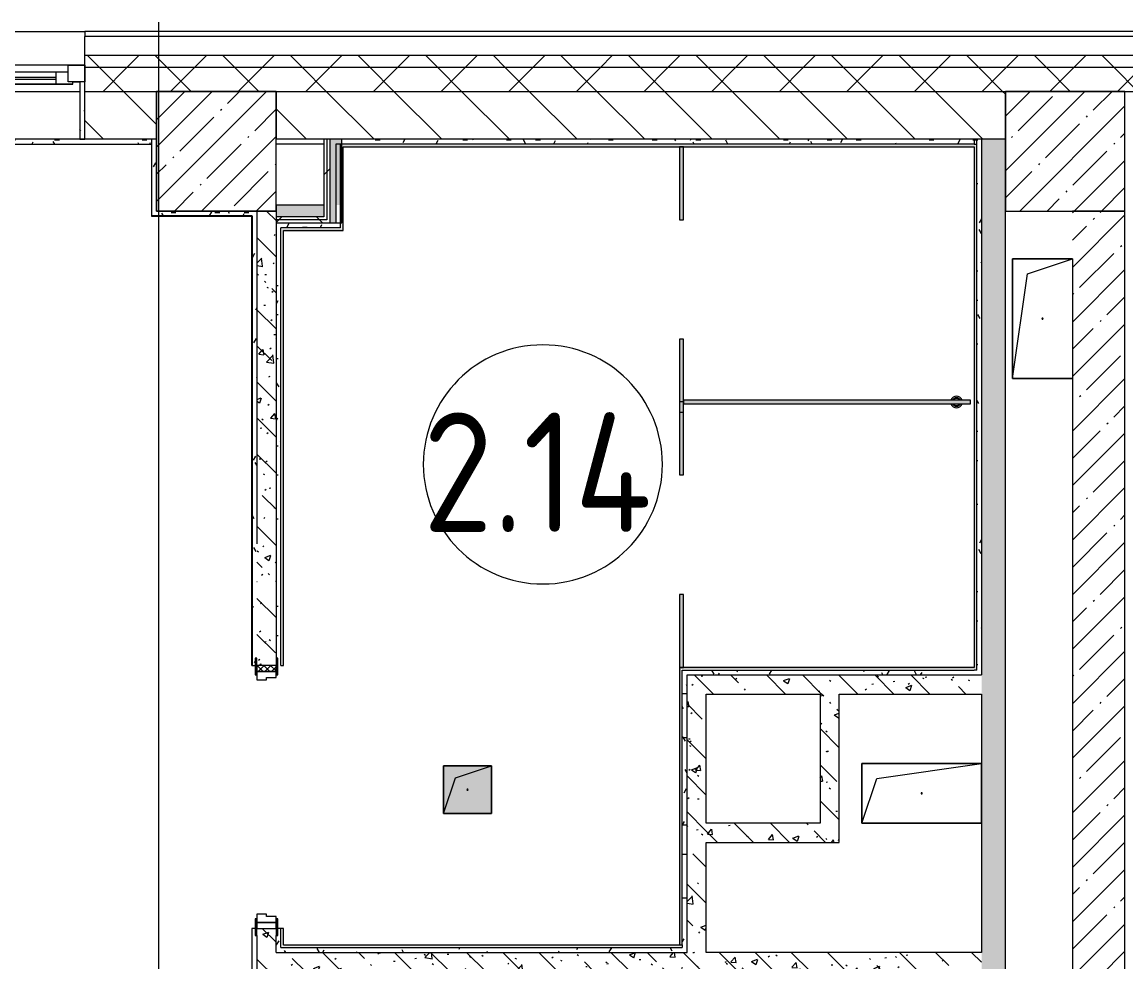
# Model space of a CAD drawing. Header units: millimetres. Extents: x -625 to 415037, y -3642 to 102118.
# Drawn here: x 228860 to 233476, y 97999 to 101929 of the extents above; entities that cross this region are included whole.
import ezdxf

# ---------------------------------------------------------------- set-up
doc = ezdxf.new("R2010")
doc.units = ezdxf.units.MM
for name, color, linetype, lineweight in [('A-AREA-IDEN', 7, 'Continuous', 9), ('A-DOOR-FRAM-2', 7, 'Continuous', 5), ('A-GENM', 7, 'Continuous', 9), ('A-GENM-1', 7, 'Continuous', 20), ('A-GLAZ', 7, 'Continuous', 9), ('A-GLAZ-1', 7, 'Continuous', 5), ('A-WALL', 7, 'Continuous', 5), ('I-WALL', 7, 'Continuous', 5), ('S-COLS', 7, 'Continuous', 9), ('S-COLS-1', 7, 'Continuous', 5), ('Оси', 7, 'Continuous', 9)]:
    doc.layers.add(name, color=color, linetype=linetype, lineweight=lineweight)
doc.layers.add('A-AREA-PATT-2', color=7, linetype='Continuous', lineweight=5, true_color=0xcde0ef, transparency=1)
for name, color, linetype, lineweight, true_color in [('A-DOOR-1', 7, 'Continuous', 5, 0xc0c0c0), ('A-DOOR-FRAM-1', 7, 'Continuous', 5, 0xc0c0c0), ('A-WALL-1', 9, 'Continuous', 5, 0x808080), ('A-WALL-FNSH-1', 9, 'Continuous', 5, 0x808080)]:
    doc.layers.add(name, color=color, linetype=linetype, lineweight=lineweight, true_color=true_color)
doc.layers.get('A-DOOR-1').off()
doc.styles.add('GOST Common', font='', dxfattribs={"width": 0.9, "height": 500})
doc.styles.get('GOST Common').set_extended_font_data('GOST Common')
pattern_1 = [(45, (148772.12, 0), (-114.04925, 114.04925), []), (45, (148886.17, 0), (-114.04925, 114.04925), [201.612, -40.322, 6.706, -33.617])]
pattern_2 = [(135, (148772.12, 0), (-150.8683, -150.8683), [213.36, -35.56, 7.112, -35.56]), (135, (148772.12, 150.77), (-150.8683, -150.8683), []), (50, (148772.12, 0), (255.05767, -22.3145), [26.67, -293.37]), (355, (148772.12, 0), (-49.3404, 267.47914), [21.336, -234.696]), (100.451, (148793.38, -1.86), (205.7195, 245.16356), [22.666, -249.326]), (46.184, (148772.12, 71.12), (379.511, -58.86), [40.005, -440.055]), (96.636, (148803.75, 66.2), (332.3634, 346.3991), [33.999, -373.989]), (351.184, (148772.12, 71.12), (332.3669, 346.3953), [32.004, -352.044]), (21, (148807.68, 53.34), (212.26017, -143.1711), [26.67, -293.37]), (326, (148807.68, 53.34), (86.5224, 257.8632), [21.336, -234.696]), (71.451, (148825.37, 41.4), (298.78395, 114.6901), [22.666, -249.326]), (37.5, (148772.12, 0), (4.32385, 118.37751), [6.706, -225.146, 6.706, -231.546, -235.585]), (37.5, (148772.12, 0), (4.32385, 118.37751), [-470.103, 6.706, -228.879]), (7.5, (148772.12, 0), (93.54758, 140.2533), [6.706, -129.134, 6.706, -219.812, -89.789]), (7.5, (148772.12, 0), (93.54758, 140.2533), [-362.356, 6.706, -83.083]), (327.5, (148692.82, 0), (189.82734, -8.02019), [6.706, -82.194, 6.706, -270.662, -368.046]), (327.5, (148692.82, 0), (189.82734, -8.02019), [-366.268, 6.706, -361.34]), (317.5, (148657.26, 0), (207.38114, 35.59764), [6.706, -108.864, 6.706, -177.495, -261.366]), (317.5, (148657.26, 0), (207.38114, 35.59764), [-299.771, 6.706, -254.66])]
pattern_3 = [(45, (148772.12, 0), (-141.42136, 141.42136), []), (135, (148772.12, 0), (-141.42136, -141.42136), [])]
pattern_4 = [(0, (148772.123, 0), (243.84, 60.96), [20.117, -162.763, 20.117, -162.763, -975.36]), (0, (148772.123, 0), (243.84, 60.96), [-365.76, 20.117, -345.643, 20.117, -162.763, -426.72]), (0, (148772.123, 0), (243.84, 60.96), [-914.4, 20.117, -101.803, 20.117, -284.683]), (120, (148863.563, 30.48), (-174.71291, 180.691634), [20.117, -162.763, 20.117, -162.763, -975.36]), (120, (148863.563, 30.48), (-174.71291, 180.691634), [-365.76, 20.117, -345.643, 20.117, -162.763, -426.72]), (120, (148863.563, 30.48), (-174.71291, 180.691634), [-914.4, 20.117, -101.803, 20.117, -284.683]), (240, (148894.043, 152.4), (-69.12709, -241.651634), [20.117, -162.763, 20.117, -162.763, -975.36]), (240, (148894.043, 152.4), (-69.12709, -241.651634), [-365.76, 20.117, -345.643, 20.117, -162.763, -426.72]), (240, (148894.043, 152.4), (-69.12709, -241.651634), [-914.4, 20.117, -101.803, 20.117, -284.683])]
pattern_5 = [(45, (148772.12, 0), (-212.132, 212.132), []), (135, (148772.12, 0), (-212.132, -212.132), [])]

# ---------------------------------------------------------------- blocks, each defined once
blk = doc.blocks.new('110_Дверь_СКБ_1Ст_Внутренняя1 - Д-4 1100x2100h_су мгн-32391219-Объем проектирования 2 этажа')
at = {"layer": 'A-DOOR-FRAM-2'}
h = blk.add_hatch(dxfattribs=at)
h.set_pattern_fill('FP_200', color=256, style=0, pattern_type=2)
h.set_pattern_definition([(45, (-371.384, 104.685), (-14.1421, 14.1421), []), (135, (-371.384, 104.685), (-14.1421, -14.1421), [])])
h.paths.add_polyline_path([(-512.5, -39.7), (-512.5, 40), (-537.5, 40), (-537.5, -40), (-512.5, -40)])
at = {"layer": 'A-DOOR-FRAM-1'}
for p, q in [((-497.5, 48), (-567.5, 48)), ((-567.5, 48), (-567.5, 40)), ((-497.5, 40), (-497.5, 48)), ((592.5, 48), (522.5, 48)), ((522.5, 48), (522.5, 40)), ((592.5, 40), (592.5, 48)), ((-567.5, 40), (-497.5, 40)), ((-512.5, 40), (-537.5, 40)), ((-537.5, 40), (-537.5, -40)), ((-487.5, 40), (-512.5, 40)), ((-512.5, 40), (-512.5, -40)), ((-512.5, -40), (-512.5, 40)), ((-497.5, 40), (-512.5, 40)), ((-512.5, 40), (-512.5, 39)), ((-512.5, 39), (-497.5, 39)), ((-497.5, 39), (-497.5, 40)), ((-487.5, 0), (-487.5, 40)), ((-477.5, 0), (-487.5, 0)), ((-477.5, -40), (-477.5, 0)), ((512.5, 0), (502.5, 0)), ((502.5, 0), (502.5, -40)), ((512.5, 40), (512.5, 0)), ((537.5, 40), (512.5, 40)), ((537.5, 40), (522.5, 40)), ((522.5, 40), (522.5, 39)), ((522.5, 40), (592.5, 40)), ((522.5, 39), (537.5, 39)), ((537.5, -40), (537.5, 40)), ((562.5, 40), (537.5, 40)), ((537.5, 40), (537.5, -40)), ((537.5, 39), (537.5, 40)), ((562.5, -40), (562.5, 40)), ((-497.5, -40), (-567.5, -40)), ((-567.5, -40), (-567.5, -48)), ((-537.5, -40), (-512.5, -40)), ((-497.5, -39), (-512.5, -39)), ((-512.5, -39), (-512.5, -40)), ((-512.5, -40), (-477.5, -40)), ((-512.5, -40), (-497.5, -40)), ((-497.5, -40), (-497.5, -39)), ((-497.5, -48), (-497.5, -40)), ((502.5, -40), (537.5, -40)), ((537.5, -39), (522.5, -39)), ((522.5, -39), (522.5, -40)), ((522.5, -40), (537.5, -40)), ((592.5, -40), (522.5, -40)), ((522.5, -40), (522.5, -48)), ((537.5, -40), (537.5, -39)), ((537.5, -40), (562.5, -40)), ((592.5, -48), (592.5, -40)), ((-567.5, -48), (-497.5, -48)), ((522.5, -48), (592.5, -48))]:
    blk.add_line(p, q, dxfattribs=at)
blk = doc.blocks.new('120_Окно_СКБ_2Ст - 120_Окно_СКБ_2Ст 2500х2500 _мал створка справа_-23206729-Объем проектирования 2 этажа')
at = {"layer": 'A-GLAZ'}
for p, q in [((-1250, -75), (-1250, -5)), ((-1250, -5), (-1180, -5)), ((-1180, -5), (-1180, -75)), ((350, -35), (-1180, -35)), ((-1180, -35), (-1180, -75)), ((-1130, -85), (-1130, -35)), ((300, -85), (300, -35)), ((350, -75), (350, -5)), ((350, -5), (420, -5)), ((350, -75), (350, -35)), ((420, -5), (420, -75)), ((1180, -35), (420, -35)), ((420, -35), (420, -75)), ((470, -85), (470, -35)), ((1130, -85), (1130, -35)), ((1180, -75), (1180, -5)), ((1180, -5), (1250, -5)), ((1180, -75), (1180, -35)), ((1250, -5), (1250, -75)), ((-1180, -75), (-1250, -75)), ((-1180, -75), (-1200, -75)), ((-1200, -75), (-1200, -85)), ((-1200, -85), (370, -85)), ((370, -85), (-1200, -85)), ((420, -75), (350, -75)), ((370, -75), (350, -75)), ((370, -85), (370, -75)), ((420, -75), (400, -75)), ((400, -75), (400, -85)), ((400, -85), (1200, -85)), ((1200, -85), (400, -85)), ((1250, -75), (1180, -75)), ((1200, -75), (1180, -75)), ((1200, -85), (1200, -75))]:
    blk.add_line(p, q, dxfattribs=at)
at = {"layer": 'A-GLAZ-1'}
for p, q in [((1250, -5), (-1250, -5)), ((-1230, -75), (-1200, -75)), ((-1130, -55), (300, -55)), ((300, -65), (-1130, -65)), ((370, -75), (400, -75)), ((470, -55), (1130, -55)), ((1130, -65), (470, -65)), ((1200, -75), (1230, -75))]:
    blk.add_line(p, q, dxfattribs=at)
blk = doc.blocks.new('GM_Отверстие прямоугольное _в плите_ - Отверстие-V379-Объем проектирования 2 этажа')
at = {"layer": 'A-GENM'}
for p, q in [((-100, -100), (-100, 100)), ((-100, 100), (100, 100)), ((100, 100), (-100, 100)), ((-100, 100), (-100, -100)), ((-50, 50), (100, 100)), ((100, 100), (100, -100)), ((100, -100), (100, 100)), ((-100, -100), (-50, 50)), ((100, -100), (-100, -100)), ((-100, -100), (100, -100))]:
    blk.add_line(p, q, dxfattribs=at)
for start, end in [(360, 180), (180, 360)]:
    blk.add_arc((0, 0), 2.5, start, end, dxfattribs=at)
blk = doc.blocks.new('GM_Отверстие прямоугольное _в плите_ - Отверстие-21613015-Объем проектирования 2 этажа')
at = {"layer": 'A-GENM'}
for p, q in [((-125, -250), (-125, 250)), ((-125, 250), (125, 250)), ((125, 250), (-125, 250)), ((-125, 250), (-125, -250)), ((-62.5, 187.5), (125, 250)), ((-125, -250), (-62.5, 187.5)), ((125, -250), (-125, -250)), ((-125, -250), (125, -250))]:
    blk.add_line(p, q, dxfattribs=at)
for start, end in [(360, 180), (180, 360)]:
    blk.add_arc((0, 0), 2.5, start, end, dxfattribs=at)
blk = doc.blocks.new('GM_Отверстие прямоугольное _в плите_ - Отверстие-V439-Объем проектирования 2 этажа')
at = {"layer": 'A-GENM'}
for p, q in [((-250, -125), (-250, 125)), ((-250, 125), (250, 125)), ((250, 125), (-250, 125)), ((-250, 125), (-250, -125)), ((-187.5, 62.5), (250, 125)), ((250, 125), (250, -125)), ((250, -125), (250, 125)), ((-250, -125), (-187.5, 62.5)), ((250, -125), (-250, -125)), ((-250, -125), (250, -125))]:
    blk.add_line(p, q, dxfattribs=at)
for start, end in [(360, 180), (180, 360)]:
    blk.add_arc((0, 0), 2.5, start, end, dxfattribs=at)
blk = doc.blocks.new('131_Сантехническая перегородка_Дверь - СД-1-V495-Объем проектирования 2 этажа')
at = {"layer": 'A-GENM'}
for points in [[(0, -3), (0, -8), (305.2, -8), (305.2, 8), (0, 8)], [(805.2, 8), (805.2, -8), (1067.6, -8), (1067.6, 8)]]:
    blk.add_hatch(color=256, dxfattribs=at).paths.add_polyline_path(points)
at = {"layer": 'A-GENM-1'}
for p, q in [((305.2, 8), (0, 8)), ((0, 8), (0, -8)), ((305.2, -8), (305.2, 8)), ((1110.4, 8), (805.2, 8)), ((805.2, 8), (805.2, -8)), ((1110.4, -8), (1110.4, 8)), ((0, -8), (305.2, -8)), ((805.2, -8), (1110.4, -8))]:
    blk.add_line(p, q, dxfattribs=at)
blk = doc.blocks.new('131_Сантехническая перегородка 8 - СП-1-30911291-Объем проектирования 2 этажа')
at = {"layer": 'A-GENM'}
blk.add_hatch(color=256, dxfattribs=at).paths.add_polyline_path([(105, 8), (0, 8), (0, -8), (1200, -8), (1200, 8), (143.4, 8)])
at = {"layer": 'A-GENM', "flags": 128}
for points in [[(71.5, 8), (71.1, 8.5), (70.8, 9), (70.4, 9.5), (70, 9.9), (69.6, 10.4), (69.2, 10.8), (68.8, 11.2), (68.3, 11.6), (67.8, 12), (67.3, 12.3), (66.8, 12.7), (66.3, 13), (65.8, 13.3), (65.3, 13.6), (64.7, 13.8), (64.2, 14), (63.6, 14.3), (63, 14.4), (62.4, 14.6), (61.9, 14.7), (61.3, 14.9), (60.7, 14.9), (60.1, 15), (59.5, 15.1), (58.9, 15.1), (58.3, 15.1), (57.7, 15), (57.1, 15), (56.5, 14.9), (55.9, 14.8), (55.3, 14.7), (54.7, 14.5), (54.1, 14.4), (53.5, 14.2), (53, 13.9), (52.4, 13.7), (51.9, 13.4), (51.4, 13.2), (50.8, 12.9), (50.3, 12.5), (49.8, 12.2), (49.3, 11.8), (48.9, 11.4), (48.4, 11), (48, 10.6), (47.6, 10.2), (47.2, 9.7), (46.8, 9.3), (46.4, 8.8), (46.1, 8.3), (45.9, 8)], [(45.9, -8), (46.3, -8.5), (46.6, -9), (47, -9.5), (47.4, -9.9), (47.8, -10.4), (48.2, -10.8), (48.6, -11.2), (49.1, -11.6), (49.6, -12), (50, -12.3), (50.5, -12.7), (51.1, -13), (51.6, -13.3), (52.1, -13.6), (52.7, -13.8), (53.2, -14), (53.8, -14.3), (54.4, -14.4), (54.9, -14.6), (55.5, -14.7), (56.1, -14.9), (56.7, -14.9), (57.3, -15), (57.9, -15.1), (58.5, -15.1), (59.1, -15.1), (59.7, -15), (60.3, -15), (60.9, -14.9), (61.5, -14.8), (62.1, -14.7), (62.7, -14.5), (63.3, -14.4), (63.8, -14.2), (64.4, -13.9), (65, -13.7), (65.5, -13.4), (66, -13.2), (66.6, -12.9), (67.1, -12.5), (67.6, -12.2), (68, -11.8), (68.5, -11.4), (69, -11), (69.4, -10.6), (69.8, -10.2), (70.2, -9.7), (70.6, -9.3), (70.9, -8.8), (71.3, -8.3), (71.5, -8)]]:
    blk.add_lwpolyline(points, dxfattribs=at)
at = {"layer": 'A-GENM'}
for radius, start, end in [(24.6, 19.9113, 160.0887), (17.6, 28.9731, 151.0269), (15.1, 33.7811, 146.2189), (24.6, 199.9113, 340.0887), (17.6, 208.9731, 331.0269), (15.1, 213.7811, 326.2189)]:
    blk.add_arc((58.7, 0), radius, start, end, dxfattribs=at)
at = {"layer": 'A-GENM-1'}
for p, q in [((1200, 8), (0, 8)), ((0, 8), (0, -8)), ((1200, -8), (1200, 8)), ((0, -8), (1200, -8))]:
    blk.add_line(p, q, dxfattribs=at)
blk = doc.blocks.new('131_Сантехническая перегородка_Дверь - СД-1-V494-Объем проектирования 2 этажа')
at = {"layer": 'A-GENM'}
for points in [[(305.2, -8), (305.2, 8), (0, 8), (0, -8)], [(1110.4, -8), (1110.4, 8), (805.2, 8), (805.2, -8), (1102.4, -8)]]:
    blk.add_hatch(color=256, dxfattribs=at).paths.add_polyline_path(points)
at = {"layer": 'A-GENM-1'}
for p, q in [((305.2, 8), (0, 8)), ((0, 8), (0, -8)), ((305.2, -8), (305.2, 8)), ((1110.4, 8), (805.2, 8)), ((805.2, 8), (805.2, -8)), ((1110.4, -8), (1110.4, 8)), ((0, -8), (305.2, -8)), ((805.2, -8), (1110.4, -8))]:
    blk.add_line(p, q, dxfattribs=at)
blk = doc.blocks.new('Марка_Помещения - Номер-25198446-Объем проектирования 2 этажа')
at = {"layer": 'A-AREA-IDEN'}
for start, end in [(360, 180), (180, 360)]:
    blk.add_arc((0, 0), 2.5, start, end, dxfattribs=at)
blk = doc.blocks.new('2floor')
at = {"layer": 'A-AREA-PATT-2'}
h = blk.add_hatch(color=256, dxfattribs=at)
h.paths.add_polyline_path([(231615.1, 23525.5), (231615.1, 24685.5), (232847.3, 24685.5), (232847.3, 26874.5), (230197.6, 26874.5), (230196.3, 26524.5), (229947.6, 26524.5), (229947.6, 24700), (229953.1, 24700), (229953.1, 26519), (230203.1, 26519), (230203.1, 26869), (232841.8, 26869), (232841.8, 24691), (231609.6, 24691), (231609.6, 23531), (229953.1, 23531), (229953.1, 23600), (229947.6, 23598.8), (229947.6, 23525.5), (231503.9, 23525.5)])
h.paths.add_polyline_path([(230622.8, 24080), (230822.8, 24080), (230822.8, 24280), (230622.8, 24280), (230622.8, 24182.2)])
h.paths.add_polyline_path([(232767, 25778), (232778.4, 25780.2), (232787.6, 25786.9), (232787.6, 25793.4), (232779.5, 25793.4), (232776.5, 25789.9), (232767.7, 25786.3), (232745.7, 25793.4), (232747.8, 25786.9), (232760.1, 25778)])
h.paths.add_polyline_path([(232753.5, 25809.4), (232756, 25809.4), (232759, 25812.8), (232767.7, 25816.4), (232789.7, 25809.4), (232787.6, 25815.8), (232775.3, 25824.8), (232757.1, 25822.6), (232747.8, 25815.8), (232747.8, 25809.4), (232752.9, 25809.4)])
at = {"layer": 'A-WALL'}
h = blk.add_hatch(dxfattribs=at)
h.set_pattern_fill('FP_24', color=256, style=0, pattern_type=2)
h.set_pattern_definition(pattern_3)
h.paths.add_polyline_path([(233082.8, 27200), (241932.1, 27200), (241932.1, 27250), (229122.1, 27250), (229122.1, 27200), (232972.1, 27200)])
h.paths.add_polyline_path([(226462.1, 27200), (226622.1, 27200), (226622.1, 27250), (225112.1, 27250), (225112.1, 27200), (226442.1, 27200)])
h.paths.add_polyline_path([(222281.1, 27200), (223012.1, 27200), (223012.1, 27250), (217632.1, 27250), (217632.1, 27200), (221880.4, 27200)])
h.paths.add_polyline_path([(214032.1, 27200), (214032.1, 27250), (212952.1, 27250), (212952.1, 27200), (213930.3, 27200)])
h.paths.add_polyline_path([(214932.1, 27200), (216732.1, 27200), (216732.1, 27250), (214932.1, 27250)])
h.paths.add_polyline_path([(209812.1, 27200), (209812.1, 27250), (208632.1, 27250), (208632.1, 27200), (209593.9, 27200)])
h.paths.add_polyline_path([(203553.1, 27200), (203782, 27200), (203782, 27250), (202632.3, 27250), (202632.3, 27200), (203552.1, 27200)])
h.paths.add_polyline_path([(204682, 27200), (205932.1, 27200), (205932.1, 27250), (204682, 27250)])
h.paths.add_polyline_path([(199475.6, 27200), (199532.3, 27200), (199532.3, 27250), (198432.4, 27250), (198432.4, 27200), (199136.9, 27200)])
h.paths.add_polyline_path([(197532.1, 27200), (197532.4, 27200), (197532.1, 27250), (196279.1, 27250), (196279.1, 27200), (197307.4, 27200)])
h.paths.add_polyline_path([(192971, 27200), (193179.1, 27200), (193179.1, 27250), (190782.1, 27250), (190782.1, 27200), (191553.1, 27200)])
h = blk.add_hatch(dxfattribs=at)
h.set_pattern_fill('FP_24', color=256, style=0, pattern_type=2)
h.set_pattern_definition(pattern_3)
h.paths.add_polyline_path([(241394.2, 27100), (241832.1, 27100), (241832.1, 27200), (229122.1, 27200), (229122.1, 27100), (240671.5, 27100)])
h.paths.add_polyline_path([(226022.1, 27100), (226622.1, 27100), (226622.1, 27200), (225112.1, 27200), (225112.1, 27100), (225522.1, 27100)])
h.paths.add_polyline_path([(208932.1, 27100), (209812.1, 27100), (209812.1, 27200), (208632.1, 27200), (208632.1, 27100), (208912.1, 27100)])
h.paths.add_polyline_path([(205632.6, 27100), (205932.1, 27100), (205932.1, 27200), (204682, 27200), (204682, 27100), (205257.5, 27100)])
h.paths.add_polyline_path([(212952.1, 27100), (214032.1, 27100), (214032.1, 27200), (212952.1, 27200), (212952.1, 27170)])
h.paths.add_polyline_path([(214932.1, 27100), (216732.1, 27100), (216732.1, 27200), (214932.1, 27200), (214932.1, 27100.8)])
h.paths.add_polyline_path([(203782, 27100), (203782, 27200), (202632.3, 27200), (202632.3, 27100), (203553.1, 27100)])
h.paths.add_polyline_path([(190932.1, 27100), (193179.1, 27100), (193179.1, 27200), (190832.1, 27200), (190832.1, 27100)])
h.paths.add_polyline_path([(196279.1, 27100), (197532.4, 27100), (197532.1, 27200), (196279.1, 27200), (196279.1, 27140)])
h.paths.add_polyline_path([(222812.1, 27100), (223012.1, 27100), (223012.1, 27200), (217632.1, 27200), (217632.1, 27100), (222603.1, 27100)])
h.paths.add_polyline_path([(198432.4, 27100), (199532.3, 27100), (199532.3, 27200), (198432.4, 27200)])
at = {"layer": 'I-WALL'}
h = blk.add_hatch(dxfattribs=at)
h.set_pattern_fill('FP_23', color=256, style=0, pattern_type=2)
h.set_pattern_definition([(135, (148772.12, 0), (-141.42136, -141.42136), [])])
h.paths.add_polyline_path([(221669.4, 26900), (222312.1, 26900), (222312.1, 27100), (219582.1, 27100), (219582.1, 26900), (221519, 26900)])
h.paths.add_polyline_path([(208632.1, 26900), (208932.1, 26900), (208932.1, 27100), (208632.1, 27100), (208632.1, 26900.9)])
h.paths.add_polyline_path([(205257.5, 26900), (205932.1, 26900), (205932.1, 27100), (204682, 27100), (204682, 26900)])
h.paths.add_polyline_path([(232841.8, 26900), (232972.1, 26900), (232972.1, 27100), (229922.1, 27100), (229922.1, 26900), (232797.5, 26900)])
h.paths.add_polyline_path([(209553.1, 26900), (209832.1, 26900), (209832.1, 27100), (209532.1, 27100), (209532.1, 26900), (209552.1, 26900)])
h.paths.add_polyline_path([(212932.1, 26900), (214032.1, 26900), (214032.1, 27100), (212932.1, 27100), (212932.1, 27018.7)])
h.paths.add_polyline_path([(215532.1, 26900), (216732.1, 26900), (216732.1, 27100), (215532.1, 27100)])
h.paths.add_polyline_path([(217632.1, 26900), (219082.1, 26900), (219082.1, 27100), (217632.1, 27100), (217632.1, 27032)])
h.paths.add_polyline_path([(229401.1, 26900), (229422.1, 26900), (229422.1, 27100), (229122.1, 27100), (229122.1, 26900)])
h.paths.add_polyline_path([(203552.1, 26900), (203782, 26900), (203782, 27100), (203532.1, 27100), (203532.1, 26900)])
h.paths.add_polyline_path([(226442.1, 26900), (226622.1, 26900), (226622.1, 27100), (226022.1, 27100), (226022.1, 26900), (226362.1, 26900)])
h.paths.add_polyline_path([(199475.6, 26900), (199532.3, 26900), (199532.3, 27100), (199136.9, 27100), (199136.9, 26900)])
h.paths.add_polyline_path([(225522.1, 26900), (225522.1, 27100), (225112.1, 27100), (225112.1, 26900), (225494, 26900)])
h.paths.add_polyline_path([(202632.3, 26900), (202932.1, 26900), (202932.1, 27100), (202632.3, 27100), (202632.3, 27015.9)])
h.paths.add_polyline_path([(223012.1, 26900), (223012.1, 27100), (222812.1, 27100), (222812.1, 26900), (222832.1, 26900)])
h = blk.add_hatch(dxfattribs=at)
h.set_pattern_fill('FP_191', color=256, style=0, pattern_type=2)
h.set_pattern_definition(pattern_4)
h.paths.add_polyline_path([(229102.1, 26900), (229122.1, 26900), (229122.1, 27140), (229102.1, 27140), (229102.1, 26970.6)])
h = blk.add_hatch(dxfattribs=at)
h.set_pattern_fill('FP_191', color=256, style=0, pattern_type=2)
h.set_pattern_definition(pattern_4)
h.paths.add_polyline_path([(227662.3, 26880), (229402.1, 26880.1), (229401.1, 26900), (226442.1, 26900), (226462.1, 26880), (227300.9, 26880)])
h = blk.add_hatch(dxfattribs=at)
h.set_pattern_fill('FP_191', color=256, style=0, pattern_type=2)
h.set_pattern_definition(pattern_4)
h.paths.add_polyline_path([(229422.1, 26600), (229422.1, 26900), (229402.1, 26899.3), (229402.1, 26600)])
h = blk.add_hatch(dxfattribs=at)
h.set_pattern_fill('FP_192', color=256, style=0, pattern_type=2)
h.set_pattern_definition(pattern_5)
h.paths.add_polyline_path([(230134.6, 26575), (230134.6, 26900), (230122.1, 26900), (230122.1, 26575)])
h = blk.add_hatch(dxfattribs=at)
h.set_pattern_fill('FP_192', color=256, style=0, pattern_type=2)
h.set_pattern_definition(pattern_5)
h.paths.add_polyline_path([(230134.6, 26562.5), (230147.1, 26562.5), (230147.1, 26900), (230134.6, 26900), (230134.6, 26575)])
for points in [[(230172.1, 26550), (230172.1, 26625), (230197.1, 26625), (230196.3, 26875.8), (230192.1, 26880), (230197.1, 26880), (230197.1, 26900), (230147.1, 26900), (230147.1, 26550), (230159.6, 26550)], [(229922.1, 26575), (230122.1, 26575), (230122.1, 26625), (229922.1, 26625), (229922.1, 26600)]]:
    blk.add_hatch(color=256, dxfattribs=at).paths.add_polyline_path(points)
h = blk.add_hatch(dxfattribs=at)
h.set_pattern_fill('FP_191', color=256, style=0, pattern_type=2)
h.set_pattern_definition(pattern_4)
h.paths.add_polyline_path([(232841.8, 26880), (232852.8, 26880), (232852.8, 26900), (230197.1, 26900), (230197.1, 26880), (232721.4, 26880)])
h = blk.add_hatch(dxfattribs=at)
h.set_pattern_fill('FP_191', color=256, style=0, pattern_type=2)
h.set_pattern_definition(pattern_4)
h.paths.add_polyline_path([(232852.8, 24660), (232872.8, 24660), (232872.8, 26900), (232852.8, 26900), (232852.8, 24680)])
h = blk.add_hatch(dxfattribs=at)
h.set_pattern_fill('FP_41', color=256, style=0, pattern_type=2)
h.set_pattern_definition(pattern_2)
h.paths.add_polyline_path([(232972.1, 18800), (232972.1, 26900), (232872.8, 26900), (232872.8, 18800)])
h = blk.add_hatch(dxfattribs=at)
h.set_pattern_fill('FP_191', color=256, style=0, pattern_type=2)
h.set_pattern_definition(pattern_4)
h.paths.add_polyline_path([(229402.1, 26580), (229821.1, 26580), (229821.1, 26600), (229402.1, 26599.9), (229402.1, 26593.2)])
h = blk.add_hatch(dxfattribs=at)
h.set_pattern_fill('FP_191', color=256, style=0, pattern_type=2)
h.set_pattern_definition(pattern_4)
h.paths.add_polyline_path([(229842.1, 23200), (229840.5, 23570), (229834.1, 23570), (229834.1, 23600), (229822.1, 23600), (229823.1, 23220), (229830.5, 23212.3)])
h.paths.add_polyline_path([(229842.1, 23200), (229822.1, 23220), (229822.1, 23200), (229830.5, 23200)])
h.paths.add_polyline_path([(229822.1, 24700), (229834.1, 24700), (229834.1, 24730), (229842.1, 24730), (229842.1, 26600), (229822.1, 26600), (229822.1, 24770.6)])
h = blk.add_hatch(dxfattribs=at)
h.set_pattern_fill('FP_41', color=256, style=0, pattern_type=2)
h.set_pattern_definition(pattern_2)
h.paths.add_polyline_path([(229842.1, 23200), (229922.1, 23200), (229922.1, 23600), (229842.1, 23600), (229842.1, 23389)])
h.paths.add_polyline_path([(229922.1, 24700), (229922.1, 26600), (229842.1, 26600), (229842.1, 24700)])
h = blk.add_hatch(dxfattribs=at)
h.set_pattern_fill('FP_1', color=256, style=0, pattern_type=2)
h.set_pattern_definition(pattern_1)
h.paths.add_polyline_path([(233263.5, 18570), (233472.1, 18570), (233472.1, 18600), (233252.1, 18600), (233252.1, 18570)])
h.paths.add_polyline_path([(233472.1, 19100), (233472.1, 22700), (233252.1, 22700), (233252.1, 19100), (233282.1, 19100)])
h.paths.add_polyline_path([(233376.2, 23200), (233472.1, 23200), (233472.1, 26600), (233252.1, 26600), (233253, 23200), (233282.1, 23200)])
h = blk.add_hatch(dxfattribs=at)
h.set_pattern_fill('FP_192', color=256, style=0, pattern_type=2)
h.set_pattern_definition(pattern_5)
h.paths.add_polyline_path([(229942.1, 26562.5), (230134.6, 26562.5), (230134.6, 26575), (229922.1, 26575), (229923.5, 26562.5)])
h = blk.add_hatch(dxfattribs=at)
h.set_pattern_fill('FP_192', color=256, style=0, pattern_type=2)
h.set_pattern_definition(pattern_5)
h.paths.add_polyline_path([(229942.1, 26550), (230147.1, 26550), (230147.1, 26562.5), (229922.1, 26562.5), (229923, 26550)])
h = blk.add_hatch(dxfattribs=at)
h.set_pattern_fill('FP_191', color=256, style=0, pattern_type=2)
h.set_pattern_definition(pattern_4)
h.paths.add_polyline_path([(230192.1, 26530), (230191.8, 26550), (229922.1, 26550), (229922.1, 26530), (230191.8, 26530)])
h = blk.add_hatch(dxfattribs=at)
h.set_pattern_fill('FP_191', color=256, style=0, pattern_type=2)
h.set_pattern_definition(pattern_4)
h.paths.add_polyline_path([(229922.1, 23500), (229942.1, 23500), (229942.1, 23600), (229930.1, 23599.6), (229929.6, 23570), (229922.1, 23570), (229922.1, 23520)])
h.paths.add_polyline_path([(229930.1, 24700), (229942.1, 24700), (229942.1, 26530), (229922.1, 26530), (229922.1, 24730), (229930.1, 24730)])
h = blk.add_hatch(dxfattribs=at)
h.set_pattern_fill('FP_191', color=256, style=0, pattern_type=2)
h.set_pattern_definition(pattern_4)
h.paths.add_polyline_path([(231624.6, 23520), (231640.6, 23520), (231640.6, 24680), (231620.6, 24680), (231620.6, 23520)])
h = blk.add_hatch(dxfattribs=at)
h.set_pattern_fill('FP_191', color=256, style=0, pattern_type=2)
h.set_pattern_definition(pattern_4)
h.paths.add_polyline_path([(232100.1, 24660), (232852.8, 24660), (232852.8, 24680), (231640.6, 24680), (231640.6, 24660), (231998.7, 24660)])
h = blk.add_hatch(dxfattribs=at)
h.set_pattern_fill('FP_41', color=256, style=0, pattern_type=2)
h.set_pattern_definition(pattern_2)
h.paths.add_polyline_path([(231997.2, 24580), (232872.8, 24580), (232872.8, 24660), (231640.6, 24660), (231640.6, 24580), (231720.6, 24580)])
h = blk.add_hatch(dxfattribs=at)
h.set_pattern_fill('FP_41', color=256, style=0, pattern_type=2)
h.set_pattern_definition(pattern_2)
h.paths.add_polyline_path([(231720.6, 23500), (231720.6, 24580), (231640.6, 24580), (231640.6, 23500)])
h = blk.add_hatch(dxfattribs=at)
h.set_pattern_fill('FP_41', color=256, style=0, pattern_type=2)
h.set_pattern_definition(pattern_2)
h.paths.add_polyline_path([(232197.2, 24040), (232277.2, 24040), (232277.2, 24580), (232197.2, 24580), (232197.2, 24151.6)])
h = blk.add_hatch(dxfattribs=at)
h.set_pattern_fill('FP_41', color=256, style=0, pattern_type=2)
h.set_pattern_definition(pattern_2)
h.paths.add_polyline_path([(232041.3, 23960), (232277.2, 23960), (232277.2, 24040), (231720.6, 24040), (231720.6, 23960), (231998.7, 23960)])
h = blk.add_hatch(dxfattribs=at)
h.set_pattern_fill('FP_41', color=256, style=0, pattern_type=2)
h.set_pattern_definition(pattern_2)
h.paths.add_polyline_path([(232197.2, 23420), (232872.8, 23420), (232871.1, 23500), (229922.1, 23499.8), (229922.1, 23420), (231998.7, 23420)])
h = blk.add_hatch(dxfattribs=at)
h.set_pattern_fill('FP_191', color=256, style=0, pattern_type=2)
h.set_pattern_definition(pattern_4)
h.paths.add_polyline_path([(230568.1, 23500), (231640.6, 23500), (231640.6, 23520), (229942.1, 23520), (229942.1, 23500), (230553.2, 23500)])
at = {"layer": 'S-COLS-1'}
h = blk.add_hatch(dxfattribs=at)
h.set_pattern_fill('FP_1', color=256, style=0, pattern_type=2)
h.set_pattern_definition(pattern_1)
h.paths.add_polyline_path([(229830.5, 26600), (229922.1, 26600), (229922.1, 27100), (229422.1, 27100), (229422.1, 26600)])
h = blk.add_hatch(dxfattribs=at)
h.set_pattern_fill('FP_1', color=256, style=0, pattern_type=2)
h.set_pattern_definition(pattern_1)
h.paths.add_polyline_path([(233230.7, 26600), (233472.1, 26600), (233472.1, 27100), (232972.1, 27100), (232972.8, 26600), (233192.8, 26600)])
at = {"layer": 'A-WALL'}
for p, q in [((226622.1, 27350), (229122.1, 27350)), ((242062.1, 27330), (229122.1, 27330)), ((241982.1, 27250), (229122.1, 27250)), ((241932.1, 27200), (229122.1, 27200)), ((229122.1, 27100), (232972.1, 27100)), ((229922.1, 27100), (229922.1, 26900)), ((232972.1, 26900), (232972.1, 27100)), ((232972.8, 26900), (229922.1, 26900)), ((230134.6, 26900), (230134.6, 26562.5)), ((230147.1, 26900), (230147.1, 26550)), ((232852.8, 24680), (232852.8, 26900)), ((232872.8, 26900), (232872.8, 24660)), ((229842.1, 26600), (229842.1, 25207.8)), ((230122.1, 26575), (229922.1, 26575)), ((230134.6, 26562.5), (229922.1, 26562.5)), ((229922.1, 26550), (229922.1, 24730)), ((230192.1, 26530), (229942.1, 26530)), ((231640.6, 23500), (231640.6, 24660)), ((231640.6, 24660), (232872.8, 24660)), ((229942.1, 23520), (229942.1, 23600)), ((229842.1, 23570), (229842.1, 23200)), ((229922.1, 23500), (229922.1, 23570)), ((229922.1, 23500), (231640.6, 23500)), ((229942.1, 23520), (231620.6, 23520))]:
    blk.add_line(p, q, dxfattribs=at)
at = {"layer": 'A-WALL-1'}
for p, q in [((229122.1, 26900), (229122.1, 27330)), ((229122.1, 27140), (229102.1, 27140)), ((229102.1, 27140), (229102.1, 26900)), ((229422.1, 26600), (229422.1, 27100)), ((232972.1, 27100), (241832.1, 27100)), ((229422.1, 26900), (226022.1, 26900)), ((226442.1, 26880), (229402.1, 26880)), ((229102.1, 26900), (229122.1, 26900)), ((230122.1, 26900), (230122.1, 26575)), ((230192.1, 26880), (230172.1, 26880)), ((230172.1, 26880), (230172.1, 26550)), ((230192.1, 26530), (230192.1, 26880)), ((230197.1, 26550), (230197.1, 26900)), ((232841.8, 26880), (232852.8, 26880)), ((232972.8, 23200), (232972.8, 26900)), ((229922.1, 26600), (229422.1, 26600)), ((230122.1, 26625), (229922.1, 26625)), ((229922.1, 26625), (229922.1, 26550)), ((233472.1, 26600), (233252.1, 26600)), ((233472.1, 23200), (233472.1, 26600)), ((229821.1, 26580), (229822.1, 26580)), ((229822.1, 26580), (229822.1, 24700)), ((229922.1, 26550), (230197.1, 26550)), ((229942.1, 24700), (229942.1, 26530)), ((233252.1, 26400), (233252.1, 23200)), ((229822.1, 24700), (229834.1, 24700)), ((232852.8, 24680), (232841.8, 24680)), ((231720.6, 24580), (232197.2, 24580)), ((231720.6, 24040), (231720.6, 24580)), ((232197.2, 24580), (232197.2, 24040)), ((232277.2, 24580), (232872.8, 24580)), ((232277.2, 23960), (232277.2, 24580)), ((232872.8, 24580), (232872.8, 23500)), ((232197.2, 24040), (231720.6, 24040)), ((231720.6, 23500), (231720.6, 23960)), ((231720.6, 23960), (232277.2, 23960)), ((229834.1, 23600), (229822.1, 23600)), ((229942.1, 23600), (229930.1, 23600)), ((231620.6, 23531), (231620.6, 23520)), ((232872.8, 23500), (231720.6, 23500))]:
    blk.add_line(p, q, dxfattribs=at)
at = {"layer": 'A-WALL-FNSH-1'}
for p, q in [((242082.1, 27350), (229122.1, 27350)), ((229122.1, 27350), (229122.1, 27330)), ((229102.1, 27140), (229101.1, 27140)), ((229101.1, 27140), (229101.1, 26900)), ((226463.1, 26879), (229401.1, 26879)), ((229101.1, 26900), (229102.1, 26900)), ((229401.1, 26900), (229401.1, 26880)), ((229402.1, 26580), (229402.1, 26900)), ((232841.8, 26880), (230192.1, 26880)), ((230203.1, 26869), (232841.8, 26869)), ((230203.1, 26519), (230203.1, 26869)), ((232841.8, 26900), (232841.8, 26880)), ((232841.8, 26869), (232841.8, 24691)), ((229401.1, 26600), (229401.1, 26579)), ((229401.1, 26579), (229821.1, 26579)), ((229821.1, 26580), (229402.1, 26580)), ((229821.1, 24700), (229821.1, 26580)), ((229953.1, 24700), (229953.1, 26519)), ((229953.1, 26519), (230203.1, 26519)), ((229821.1, 24700), (229822.1, 24700)), ((229942.1, 24700), (229953.1, 24700)), ((231609.6, 24691), (231609.6, 23531)), ((232841.8, 24691), (231609.6, 24691)), ((231620.6, 23531), (231620.6, 24680)), ((231620.6, 24680), (232841.8, 24680)), ((229822.1, 23600), (229821.1, 23600)), ((229821.1, 23600), (229821.1, 23221)), ((229822.1, 23221), (229822.1, 23600)), ((229953.1, 23600), (229942.1, 23600)), ((229953.1, 23531), (229953.1, 23600)), ((229953.1, 23531), (231620.6, 23531))]:
    blk.add_line(p, q, dxfattribs=at)
at = {"layer": 'I-WALL'}
for p, q in [((226642.1, 27100), (229102.1, 27100)), ((230122.1, 26880), (229922.1, 26880))]:
    blk.add_line(p, q, dxfattribs=at)
at = {"layer": 'S-COLS'}
for p, q in [((229422.1, 27100), (229422.1, 26900)), ((229922.1, 26900), (229922.1, 27100)), ((232972.1, 27100), (232972.1, 26900))]:
    blk.add_line(p, q, dxfattribs=at)
at = {"layer": 'S-COLS-1'}
for p, q in [((229922.1, 27100), (229422.1, 27100)), ((233472.1, 27100), (232972.1, 27100)), ((233472.1, 26600), (233472.1, 27100)), ((229422.1, 26900), (229422.1, 26600)), ((229922.1, 26600), (229922.1, 26900)), ((232972.1, 26900), (232972.1, 26600)), ((229422.1, 26600), (229922.1, 26600)), ((232972.1, 26600), (233472.1, 26600))]:
    blk.add_line(p, q, dxfattribs=at)
at = {"layer": 'Оси'}
blk.add_line((229432.1, 22390.1), (229432.1, 27390.1), dxfattribs=at)
at = {"layer": 'A-AREA-IDEN', "xscale": 199.9999999999999, "yscale": 199.9999999999999, "zscale": 199.9999999999999}
blk.add_blockref('Марка_Помещения - Номер-25198446-Объем проектирования 2 этажа', (231037.8, 25540.3), dxfattribs=at)
at = {"layer": 'A-DOOR-1', "rotation": 270}
blk.add_blockref('110_Дверь_СКБ_1Ст_Внутренняя1 - Д-4 1100x2100h_су мгн-32391219-Объем проектирования 2 этажа', (229882.1, 24162.5), dxfattribs=at)
at = {"layer": 'A-GENM'}
for name, p, rotation in [('131_Сантехническая перегородка_Дверь - СД-1-V494-Объем проектирования 2 этажа', (231617.6, 25758.6), 89.99999999997607), ('131_Сантехническая перегородка 8 - СП-1-30911291-Объем проектирования 2 этажа', (232826.4, 25801.4), 180), ('131_Сантехническая перегородка_Дверь - СД-1-V495-Объем проектирования 2 этажа', (231617.6, 24691), 89.99999999997607)]:
    blk.add_blockref(name, p, dxfattribs=dict(at, rotation=rotation))
for name, p in [('GM_Отверстие прямоугольное _в плите_ - Отверстие-21613015-Объем проектирования 2 этажа', (233127.1, 26150)), ('GM_Отверстие прямоугольное _в плите_ - Отверстие-V439-Объем проектирования 2 этажа', (232622.1, 24165)), ('GM_Отверстие прямоугольное _в плите_ - Отверстие-V379-Объем проектирования 2 этажа', (230722.8, 24180))]:
    blk.add_blockref(name, p, dxfattribs=at)
at = {"layer": 'A-GLAZ', "color": 3}
blk.add_blockref('120_Окно_СКБ_2Ст - 120_Окно_СКБ_2Ст 2500х2500 _мал створка справа_-23206729-Объем проектирования 2 этажа', (227872.1, 27215), dxfattribs=at)
at = {"layer": 'A-AREA-IDEN', "insert": (230536.1, 25757.5), "char_height": 500, "width": 1255.443, "attachment_point": 1, "style": 'GOST Common'}
blk.add_mtext('2.14', dxfattribs=at)

msp = doc.modelspace()

# ---------------------------------------------------------------- block references
msp.add_blockref('2floor', (0, 74539.4))

doc.saveas('drawing.dxf')
